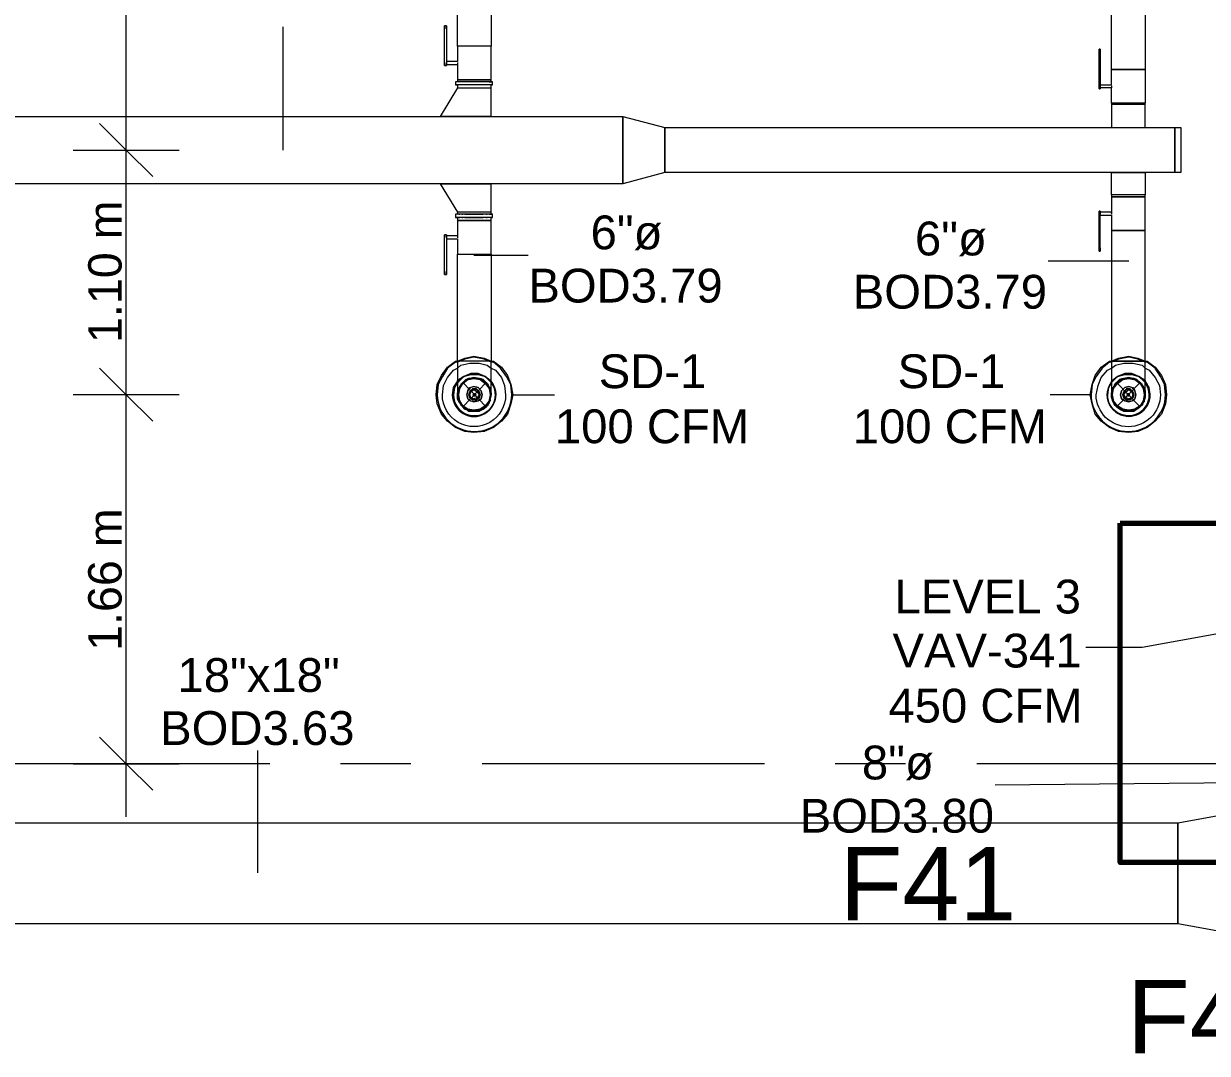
# Model space of a CAD drawing. Header units: metres. Extents: x -2 to 237, y -8 to 52.
# Drawn here: x 40.49 to 45.81, y 13.15 to 17.78 of the extents above; entities that cross this region are included whole.
import ezdxf

# ---------------------------------------------------------------- set-up
doc = ezdxf.new("R2010")
doc.units = ezdxf.units.M
doc.layers.add('HVAC - Ductos', color=5, linetype='Continuous', lineweight=0)
doc.layers.add('PDF4_Text', color=7, linetype='Continuous', lineweight=0)
doc.layers.add('PDF4_Geometry', color=7, linetype='Continuous', lineweight=0, true_color=0xaaaaaa)
doc.styles.add('PDF Arial-BoldMT-Identity-H', font='arial.ttf')
doc.styles.add('PDF Helvetica', font='')
doc.styles.get('PDF Helvetica').set_extended_font_data('Helvetica')

msp = doc.modelspace()

# ---------------------------------------------------------------- linework, layer by layer
at = {"layer": 'HVAC - Ductos', "lineweight": 0}
for points in [[(40.95, 14.2157), (40.95, 16.1125), (40.95, 17.2121), (40.95, 19.6953)], [(42.3885, 17.6061), (42.3885, 17.6015), (42.3885, 17.5969), (42.4389, 17.5969), (42.4389, 17.5283), (42.4481, 17.5283), (42.4619, 17.5283), (42.4756, 17.5283), (42.4939, 17.5283), (42.5123, 17.5283), (42.5352, 17.5283), (42.5535, 17.5283), (42.5672, 17.5283), (42.581, 17.5283), (42.5856, 17.5283), (42.5902, 17.5283), (42.5902, 17.6794), (42.5856, 17.6794), (42.581, 17.6794), (42.5672, 17.6794), (42.5535, 17.6794), (42.5352, 17.6794), (42.5123, 17.6794), (42.4939, 17.6794), (42.4756, 17.6794), (42.4619, 17.6794), (42.4481, 17.6794), (42.4389, 17.6794), (42.4389, 19.3059)], [(42.5902, 19.3059), (42.5902, 17.6794), (42.5856, 17.6794), (42.581, 17.6794), (42.5672, 17.6794), (42.5535, 17.6794), (42.5352, 17.6794), (42.5123, 17.6794), (42.4939, 17.6794), (42.4756, 17.6794), (42.4619, 17.6794), (42.4481, 17.6794), (42.4389, 17.6794), (42.4389, 17.6107), (42.3885, 17.6107)], [(45.3254, 17.5053), (45.3758, 17.5053), (45.3758, 17.5741), (45.3758, 19.3059)], [(45.5269, 19.3059), (45.5269, 17.5741), (45.5178, 17.5741), (45.5041, 17.5741), (45.4903, 17.5741), (45.472, 17.5741), (45.4537, 17.5741), (45.4308, 17.5741), (45.4124, 17.5741), (45.3986, 17.5741), (45.3849, 17.5741), (45.3804, 17.5741), (45.3758, 17.5741), (45.3804, 17.5741), (45.3849, 17.5741), (45.3986, 17.5741), (45.4124, 17.5741), (45.4308, 17.5741), (45.4537, 17.5741), (45.472, 17.5741), (45.4903, 17.5741), (45.5041, 17.5741), (45.5178, 17.5741), (45.5269, 17.5741), (45.5269, 17.4228), (45.5178, 17.4228), (45.5041, 17.4228), (45.4903, 17.4228), (45.472, 17.4228), (45.4537, 17.4228), (45.4308, 17.4228), (45.4124, 17.4228), (45.3986, 17.4228), (45.3849, 17.4228), (45.3804, 17.4228), (45.3758, 17.4228), (45.3804, 17.4228), (45.3758, 17.4228), (45.3758, 17.4182), (45.3758, 17.3129), (45.3804, 17.3129), (45.3849, 17.3129), (45.3986, 17.3129), (45.4124, 17.3129), (45.4308, 17.3129), (45.4537, 17.3129), (45.472, 17.3129), (45.4903, 17.3129), (45.5041, 17.3129), (45.5178, 17.3129), (45.5269, 17.3129), (45.5269, 17.4182), (45.5269, 17.4228), (45.5178, 17.4228), (45.5041, 17.4228), (45.4903, 17.4228), (45.472, 17.4228), (45.4537, 17.4228), (45.4308, 17.4228), (45.4124, 17.4228), (45.3986, 17.4228), (45.3849, 17.4228), (45.3804, 17.4228), (45.3758, 17.4228), (45.3758, 17.4916), (45.3254, 17.4916), (45.3254, 17.4962), (45.3254, 17.5007)], [(41.6555, 17.2121), (41.6555, 17.7665)], [(42.3885, 17.7711), (42.3794, 17.7711)], [(42.3794, 17.6061), (42.3794, 17.6015), (42.3794, 17.5969), (42.3794, 17.5924), (42.3794, 17.5969), (42.3794, 17.6015), (42.3794, 17.6061), (42.3794, 17.7573)], [(42.3885, 17.7573), (42.3885, 17.6061), (42.3885, 17.6015), (42.3885, 17.5969), (42.3885, 17.5924), (42.3885, 17.5969), (42.3885, 17.6015)], [(45.3254, 17.6657), (45.3208, 17.6657)], [(42.4389, 17.6061), (42.4389, 17.6015), (42.4389, 17.5969)], [(45.3208, 17.5007), (45.3208, 17.4962), (45.3208, 17.4916), (45.3208, 17.487), (45.3208, 17.4916), (45.3208, 17.4962), (45.3208, 17.5007), (45.3208, 17.6519)], [(45.3254, 17.6519), (45.3254, 17.5007), (45.3254, 17.4962), (45.3254, 17.4916), (45.3254, 17.487), (45.3254, 17.4916), (45.3254, 17.4962)], [(42.3794, 17.5924), (42.3885, 17.5924)], [(42.581, 17.5191), (42.5856, 17.5191), (42.5902, 17.5191), (42.5902, 17.5283), (42.5856, 17.5283), (42.581, 17.5283), (42.5672, 17.5283), (42.5535, 17.5283), (42.5352, 17.5283), (42.5123, 17.5283), (42.4939, 17.5283), (42.4756, 17.5283), (42.4619, 17.5283), (42.4481, 17.5283), (42.4389, 17.5283), (42.4389, 17.5191), (42.4344, 17.5191), (42.4298, 17.5191)], [(42.5902, 17.5191), (42.5948, 17.5191), (42.5856, 17.5191), (42.5718, 17.5191), (42.5535, 17.5191), (42.5352, 17.5191), (42.5123, 17.5191), (42.4939, 17.5191), (42.471, 17.5191), (42.4573, 17.5191), (42.4435, 17.5191), (42.4344, 17.5191), (42.4298, 17.5191), (42.4298, 17.5053)], [(42.5902, 17.5053), (42.5948, 17.5053), (42.5856, 17.5053), (42.5718, 17.5053), (42.5535, 17.5053), (42.5352, 17.5053), (42.5123, 17.5053), (42.4939, 17.5053), (42.471, 17.5053), (42.4573, 17.5053), (42.4435, 17.5053), (42.4344, 17.5053), (42.4298, 17.5053), (42.4344, 17.5053), (42.4389, 17.5053), (42.4389, 17.4916), (42.4481, 17.4916), (42.4619, 17.4916), (42.4756, 17.4916), (42.4939, 17.4916), (42.5123, 17.4916), (42.5352, 17.4916), (42.5535, 17.4916), (42.5672, 17.4916), (42.581, 17.4916), (42.5856, 17.4916), (42.5902, 17.4916), (42.5902, 17.5053), (42.5856, 17.5053), (42.581, 17.5053)], [(42.4481, 17.5191), (42.4435, 17.5191)], [(42.4481, 17.5053), (42.4435, 17.5053)], [(42.5718, 17.5191), (42.5672, 17.5191), (42.5535, 17.5191), (42.5352, 17.5191), (42.5123, 17.5191), (42.4939, 17.5191), (42.4756, 17.5191), (42.4619, 17.5191), (42.4573, 17.5191)], [(42.4619, 17.5053), (42.4573, 17.5053)], [(42.5535, 17.5053), (42.5352, 17.5053), (42.5123, 17.5053), (42.4939, 17.5053), (42.4756, 17.5053), (42.471, 17.5053)], [(42.5718, 17.5053), (42.5672, 17.5053)], [(42.5948, 17.5053), (42.5948, 17.5191)], [(45.3758, 17.5007), (45.3758, 17.4962), (45.3758, 17.4916)], [(42.4389, 17.4916), (42.3611, 17.3633), (42.3657, 17.3633), (42.3839, 17.3633), (42.4069, 17.3633), (42.4389, 17.3633), (42.5123, 17.3633), (42.5443, 17.3633), (42.5672, 17.3633), (42.5856, 17.3633), (42.5902, 17.3633), (42.5902, 17.4916)], [(42.4802, 17.4916), (42.4848, 17.4916), (42.4893, 17.4916)], [(42.5397, 17.4916), (42.5443, 17.4916)], [(45.3208, 17.487), (45.3254, 17.487)], [(42.5902, 17.3633), (42.5856, 17.3633), (42.5672, 17.3633), (42.5443, 17.3633), (42.5123, 17.3633), (42.4389, 17.3633), (42.4069, 17.3633), (42.3839, 17.3633), (42.3657, 17.3633), (42.3611, 17.3633)], [(43.1812, 17.3633), (43.369, 17.3129)], [(43.1812, 17.0609), (43.1812, 17.3633)], [(40.8308, 17.3312), (40.95, 17.2121), (41.069, 17.093)], [(43.369, 17.3129), (43.369, 17.1113)], [(40.7117, 17.2121), (40.95, 17.2121), (41.1882, 17.2121)], [(43.369, 17.1113), (43.1812, 17.0609)], [(42.5902, 16.9326), (42.5902, 17.0609), (42.5856, 17.0609), (42.5672, 17.0609), (42.5443, 17.0609), (42.5123, 17.0609), (42.4389, 17.0609), (42.4069, 17.0609), (42.3839, 17.0609), (42.3657, 17.0609), (42.3611, 17.0609), (42.4389, 16.9326)], [(42.3611, 17.0609), (42.3657, 17.0609), (42.3839, 17.0609), (42.4069, 17.0609), (42.4389, 17.0609), (42.5123, 17.0609), (42.5443, 17.0609), (42.5672, 17.0609), (42.5856, 17.0609), (42.5902, 17.0609)], [(45.3254, 16.9189), (45.3758, 16.9189), (45.3758, 16.8502), (45.3804, 16.8502), (45.3849, 16.8502), (45.3986, 16.8502), (45.4124, 16.8502), (45.4308, 16.8502), (45.4537, 16.8502), (45.472, 16.8502), (45.4903, 16.8502), (45.5041, 16.8502), (45.5178, 16.8502), (45.5269, 16.8502), (45.5269, 17.0013), (45.5178, 17.0013), (45.5041, 17.0013), (45.4903, 17.0013), (45.472, 17.0013), (45.4537, 17.0013), (45.4308, 17.0013), (45.4124, 17.0013), (45.3986, 17.0013), (45.3849, 17.0013), (45.3804, 17.0013), (45.3758, 17.0013), (45.3758, 16.9326), (45.3254, 16.9326), (45.3254, 16.9281), (45.3254, 16.9235)], [(42.581, 16.9235), (42.5856, 16.9235), (42.5902, 16.9235), (42.5902, 16.9326), (42.5856, 16.9326), (42.581, 16.9326), (42.5672, 16.9326), (42.5535, 16.9326), (42.5352, 16.9326), (42.5123, 16.9326), (42.4939, 16.9326), (42.4756, 16.9326), (42.4619, 16.9326), (42.4481, 16.9326), (42.4389, 16.9326), (42.4389, 16.9235), (42.4344, 16.9235), (42.4298, 16.9235)], [(42.5902, 16.9235), (42.5948, 16.9235), (42.5856, 16.9235), (42.5718, 16.9235), (42.5535, 16.9235), (42.5352, 16.9235), (42.5123, 16.9235), (42.4939, 16.9235), (42.471, 16.9235), (42.4573, 16.9235), (42.4435, 16.9235), (42.4344, 16.9235), (42.4298, 16.9235), (42.4298, 16.9097), (42.4344, 16.9097), (42.4389, 16.9097), (42.4389, 16.896), (42.4481, 16.896), (42.4619, 16.896), (42.4756, 16.896), (42.4939, 16.896), (42.5123, 16.896), (42.5352, 16.896), (42.5535, 16.896), (42.5672, 16.896), (42.581, 16.896), (42.5856, 16.896), (42.5902, 16.896), (42.5902, 16.9097), (42.5856, 16.9097), (42.581, 16.9097)], [(42.5902, 16.9097), (42.5948, 16.9097), (42.5856, 16.9097), (42.5718, 16.9097), (42.5535, 16.9097), (42.5352, 16.9097), (42.5123, 16.9097), (42.4939, 16.9097), (42.471, 16.9097), (42.4573, 16.9097), (42.4435, 16.9097), (42.4344, 16.9097), (42.4298, 16.9097)], [(42.4435, 16.9235), (42.4481, 16.9235)], [(42.4435, 16.9097), (42.4481, 16.9097)], [(42.4573, 16.9235), (42.4619, 16.9235)], [(42.4573, 16.9097), (42.4619, 16.9097)], [(42.471, 16.9235), (42.4756, 16.9235), (42.4939, 16.9235), (42.5123, 16.9235), (42.5352, 16.9235), (42.5535, 16.9235)], [(42.471, 16.9097), (42.4756, 16.9097), (42.4939, 16.9097), (42.5123, 16.9097), (42.5352, 16.9097), (42.5535, 16.9097)], [(42.4893, 16.9326), (42.4848, 16.9326), (42.4802, 16.9326)], [(42.5443, 16.9326), (42.5397, 16.9326)], [(42.5672, 16.9235), (42.5718, 16.9235)], [(42.5672, 16.9097), (42.5718, 16.9097)], [(42.5948, 16.9097), (42.5948, 16.9235)], [(45.3254, 16.9372), (45.3208, 16.9372)], [(45.3208, 16.7722), (45.3208, 16.7677), (45.3208, 16.7631), (45.3208, 16.7585), (45.3208, 16.7631), (45.3208, 16.7677), (45.3208, 16.7722), (45.3208, 16.9235), (45.3208, 16.9281), (45.3208, 16.9326), (45.3208, 16.9372), (45.3208, 16.9326), (45.3208, 16.9281), (45.3208, 16.9235)], [(45.3254, 16.7722), (45.3254, 16.7677), (45.3254, 16.7631), (45.3254, 16.7585), (45.3254, 16.7631), (45.3254, 16.7677), (45.3254, 16.7722), (45.3254, 16.9235), (45.3254, 16.9281), (45.3254, 16.9326), (45.3254, 16.9372), (45.3254, 16.9326), (45.3254, 16.9281), (45.3254, 16.9326)], [(45.3758, 16.9281), (45.3758, 16.9326), (45.3758, 16.9281), (45.3758, 16.9235)], [(42.3885, 16.8135), (42.4389, 16.8135), (42.4389, 16.7448), (42.4481, 16.7448), (42.4619, 16.7448), (42.4756, 16.7448), (42.4939, 16.7448), (42.5123, 16.7448), (42.5352, 16.7448), (42.5535, 16.7448), (42.5672, 16.7448), (42.581, 16.7448), (42.5856, 16.7448), (42.5902, 16.7448), (42.5902, 16.2637), (42.5856, 16.2637), (42.581, 16.2637), (42.5672, 16.2637), (42.5535, 16.2637), (42.5352, 16.2637), (42.5123, 16.2637), (42.4939, 16.2637), (42.4756, 16.2637), (42.4619, 16.2637), (42.4481, 16.2637), (42.4389, 16.2637), (42.4389, 16.7448), (42.4481, 16.7448), (42.4619, 16.7448), (42.4756, 16.7448), (42.4939, 16.7448), (42.5123, 16.7448), (42.5352, 16.7448), (42.5535, 16.7448), (42.5672, 16.7448), (42.581, 16.7448), (42.5856, 16.7448), (42.5902, 16.7448), (42.5902, 16.896), (42.5856, 16.896), (42.581, 16.896), (42.5672, 16.896), (42.5535, 16.896), (42.5352, 16.896), (42.5123, 16.896), (42.4939, 16.896), (42.4756, 16.896), (42.4619, 16.896), (42.4481, 16.896), (42.4389, 16.896), (42.4389, 16.8272), (42.3885, 16.8272), (42.3885, 16.8227), (42.3885, 16.8181)], [(42.3885, 16.8318), (42.3794, 16.8318)], [(42.3794, 16.6669), (42.3794, 16.6623), (42.3794, 16.6577), (42.3794, 16.6532), (42.3794, 16.6577), (42.3794, 16.6623), (42.3794, 16.6669), (42.3794, 16.8181), (42.3794, 16.8227), (42.3794, 16.8272), (42.3794, 16.8318), (42.3794, 16.8272), (42.3794, 16.8227), (42.3794, 16.8181)], [(42.3885, 16.8227), (42.3885, 16.8272), (42.3885, 16.8318), (42.3885, 16.8272), (42.3885, 16.8227), (42.3885, 16.8181), (42.3885, 16.6669), (42.3885, 16.6623), (42.3885, 16.6577), (42.3885, 16.6532), (42.3885, 16.6577), (42.3885, 16.6623), (42.3885, 16.6669)], [(42.4389, 16.8272), (42.4389, 16.8227), (42.4389, 16.8181)], [(45.3208, 16.7585), (45.3254, 16.7585)], [(42.5123, 16.7402), (42.7551, 16.7402)], [(45.4537, 16.7127), (45.0917, 16.7127)], [(42.3794, 16.6532), (42.3885, 16.6532)], [(42.4389, 16.2637), (42.471, 16.2774), (42.5123, 16.2866), (42.5581, 16.2774), (42.5902, 16.2637)], [(42.5902, 16.2592), (42.5581, 16.2729), (42.5123, 16.282), (42.471, 16.2729), (42.4389, 16.2592)], [(45.3758, 16.2637), (45.4078, 16.2774), (45.4537, 16.2866), (45.4949, 16.2774), (45.5269, 16.2637)], [(45.5269, 16.2592), (45.4949, 16.2729), (45.4537, 16.282), (45.4078, 16.2729), (45.3758, 16.2592)], [(40.8308, 16.2316), (40.95, 16.1125), (41.069, 15.9934)], [(42.5902, 16.1125), (42.5902, 16.1217), (42.5902, 16.14), (42.5902, 16.1675), (42.5902, 16.2042), (42.5902, 16.2454), (42.5902, 16.2637), (42.5993, 16.2637), (42.636, 16.2362), (42.6634, 16.1996), (42.6772, 16.1583), (42.6864, 16.1125), (42.6772, 16.0713), (42.6634, 16.0255), (42.636, 15.9934), (42.5993, 15.9659), (42.5581, 15.9476), (42.5123, 15.943), (42.471, 15.9476), (42.4298, 15.9659), (42.3931, 15.9934), (42.3657, 16.0255), (42.3473, 16.0713), (42.3427, 16.1125), (42.3473, 16.1583), (42.3657, 16.1996), (42.3931, 16.2362), (42.4298, 16.2637), (42.4389, 16.2637), (42.4389, 16.2225), (42.4389, 16.1812), (42.4389, 16.1492), (42.4389, 16.1263), (42.4389, 16.1125), (42.4389, 16.1217), (42.4389, 16.1125), (42.4389, 16.0942), (42.4481, 16.0759), (42.4619, 16.0575), (42.471, 16.0483), (42.4756, 16.0483), (42.4939, 16.0392), (42.5123, 16.0392), (42.5352, 16.0392), (42.5535, 16.0483), (42.5672, 16.0575), (42.581, 16.0759), (42.5856, 16.0942), (42.5902, 16.1125), (42.5902, 16.1217), (42.5902, 16.1125), (42.5856, 16.0942), (42.581, 16.0759), (42.5672, 16.0575), (42.5535, 16.0483), (42.5352, 16.0392), (42.5123, 16.0392), (42.4939, 16.0392), (42.4756, 16.0483), (42.471, 16.0483), (42.4619, 16.0575), (42.4481, 16.0759), (42.4389, 16.0942), (42.4389, 16.1125)], [(42.5902, 16.2637), (42.5856, 16.2637), (42.581, 16.2637), (42.5672, 16.2637), (42.5535, 16.2637), (42.5352, 16.2637), (42.5123, 16.2637), (42.4939, 16.2637), (42.4756, 16.2637), (42.4619, 16.2637), (42.4481, 16.2637), (42.4389, 16.2637)], [(42.4389, 16.2316), (42.4527, 16.2454), (42.4939, 16.2546), (42.5352, 16.2546), (42.5718, 16.2454), (42.5902, 16.2316)], [(45.5269, 16.2637), (45.5178, 16.2637), (45.5041, 16.2637), (45.4903, 16.2637), (45.472, 16.2637), (45.4537, 16.2637), (45.4308, 16.2637), (45.4124, 16.2637), (45.3986, 16.2637), (45.3849, 16.2637), (45.3804, 16.2637), (45.3758, 16.2637)], [(45.3758, 16.2316), (45.3941, 16.2454), (45.4308, 16.2546), (45.472, 16.2546), (45.5132, 16.2454), (45.5269, 16.2316)], [(42.5397, 16.1858), (42.5443, 16.1858), (42.5443, 16.1812), (42.5672, 16.1675), (42.5535, 16.1812), (42.5352, 16.1858), (42.5123, 16.1904), (42.4939, 16.1858), (42.4756, 16.1812), (42.4619, 16.1675), (42.4481, 16.1492), (42.4389, 16.1308), (42.4389, 16.1217)], [(42.5902, 16.1217), (42.5856, 16.1308), (42.5856, 16.1125), (42.5856, 16.0942), (42.5764, 16.0759), (42.5672, 16.0621), (42.5489, 16.0483), (42.5306, 16.0438), (42.5123, 16.0392), (42.4939, 16.0438), (42.4756, 16.0483), (42.4619, 16.0621), (42.4481, 16.0759), (42.4435, 16.0942), (42.4389, 16.1125), (42.4435, 16.1308), (42.4481, 16.1492), (42.4619, 16.1675), (42.4756, 16.1766), (42.4939, 16.1858), (42.5123, 16.1858), (42.5306, 16.1858), (42.5489, 16.1766), (42.5672, 16.1675), (42.5764, 16.1492), (42.5856, 16.1308), (42.581, 16.1492), (42.5672, 16.1675), (42.581, 16.1446), (42.5856, 16.1446), (42.5856, 16.14)], [(42.4481, 16.1446), (42.4619, 16.1675), (42.4848, 16.1812)], [(42.4802, 16.1812), (42.4848, 16.1858), (42.4893, 16.1858)], [(42.4893, 16.1812), (42.5123, 16.1858), (42.5397, 16.1812)], [(45.3804, 16.14), (45.3804, 16.1446), (45.3849, 16.1446), (45.3986, 16.1675), (45.3849, 16.1492), (45.3804, 16.1308), (45.3758, 16.1217)], [(45.5041, 16.1675), (45.5178, 16.1492), (45.5224, 16.1308), (45.5269, 16.1125), (45.5224, 16.0942), (45.5178, 16.0759), (45.5041, 16.0621), (45.4903, 16.0483), (45.472, 16.0438), (45.4537, 16.0392), (45.4353, 16.0438), (45.417, 16.0483), (45.3986, 16.0621), (45.3895, 16.0759), (45.3804, 16.0942), (45.3804, 16.1125), (45.3804, 16.1308), (45.3895, 16.1492), (45.3986, 16.1675), (45.417, 16.1766), (45.4353, 16.1858), (45.4537, 16.1858), (45.472, 16.1858), (45.4903, 16.1766), (45.5041, 16.1675), (45.5178, 16.1492), (45.5269, 16.1308), (45.5269, 16.1217)], [(45.4811, 16.1812), (45.5041, 16.1675), (45.4903, 16.1812), (45.472, 16.1858), (45.4537, 16.1904), (45.4308, 16.1858), (45.4124, 16.1812), (45.3986, 16.1675), (45.4216, 16.1812), (45.4216, 16.1858), (45.4262, 16.1858)], [(45.4262, 16.1812), (45.4537, 16.1858), (45.4766, 16.1812)], [(45.4766, 16.1858), (45.4811, 16.1858), (45.4857, 16.1812)], [(41.1882, 16.1125), (40.95, 16.1125), (40.7117, 16.1125)], [(42.4435, 16.0896), (42.4389, 16.1125), (42.4435, 16.14), (42.4435, 16.1446)], [(42.581, 16.14), (42.5856, 16.1125), (42.581, 16.0896)], [(42.6864, 16.1125), (42.8742, 16.1125)], [(45.2796, 16.1125), (45.1009, 16.1125)], [(45.3849, 16.0896), (45.3804, 16.1125), (45.3849, 16.14)], [(45.5041, 16.1629), (45.5178, 16.1446)], [(45.5224, 16.1446), (45.5224, 16.14), (45.5269, 16.1125), (45.5224, 16.0896)], [(42.4435, 16.0805), (42.4435, 16.085), (42.4435, 16.0896)], [(42.4848, 16.0483), (42.4619, 16.0621), (42.4481, 16.0805)], [(42.581, 16.0805), (42.5672, 16.0621), (42.5443, 16.0483)], [(42.5856, 16.0896), (42.5856, 16.085), (42.581, 16.0805)], [(45.3849, 16.0805), (45.3804, 16.085), (45.3804, 16.0896)], [(45.4216, 16.0483), (45.3986, 16.0621), (45.3849, 16.0805)], [(45.5178, 16.0805), (45.5041, 16.0621), (45.4811, 16.0483)], [(45.5224, 16.0896), (45.5224, 16.085), (45.5224, 16.0805)], [(42.4893, 16.0438), (42.4848, 16.0438), (42.4802, 16.0438)], [(42.5397, 16.0438), (42.5123, 16.0392), (42.4893, 16.0438)], [(42.5443, 16.0438), (42.5397, 16.0438)], [(45.4262, 16.0438), (45.4216, 16.0438)], [(45.4766, 16.0438), (45.4537, 16.0392), (45.4262, 16.0438)], [(45.4857, 16.0438), (45.4811, 16.0438), (45.4766, 16.0438)], [(46.1913, 15.1), (45.5132, 14.9763), (45.2612, 14.9763)], [(40.8308, 14.5731), (40.95, 14.454), (41.069, 14.3349)], [(41.541, 13.9637), (41.541, 14.5135)], [(40.7117, 14.454), (40.95, 14.454), (41.1882, 14.454)], [(46.26, 14.3715), (44.8534, 14.3577)]]:
    msp.add_lwpolyline(points, dxfattribs=at)
for points in [[(42.3794, 17.7573), (42.3794, 17.7619), (42.3794, 17.7665), (42.3794, 17.7711), (42.3794, 17.7665), (42.3794, 17.7619)], [(42.3885, 17.7573), (42.3885, 17.7619), (42.3885, 17.7665), (42.3885, 17.7711), (42.3885, 17.7665), (42.3885, 17.7619)], [(45.3208, 17.6519), (45.3208, 17.6565), (45.3208, 17.6611), (45.3208, 17.6657), (45.3208, 17.6611), (45.3208, 17.6565)], [(45.3254, 17.6519), (45.3254, 17.6565), (45.3254, 17.6611), (45.3254, 17.6657), (45.3254, 17.6611), (45.3254, 17.6565)], [(45.5269, 17.4182), (45.5178, 17.4182), (45.5041, 17.4182), (45.4903, 17.4182), (45.472, 17.4182), (45.4537, 17.4182), (45.4308, 17.4182), (45.4124, 17.4182), (45.3986, 17.4182), (45.3849, 17.4182), (45.3804, 17.4182), (45.3758, 17.4182), (45.3804, 17.4182), (45.3758, 17.4182), (45.3804, 17.4182), (45.3849, 17.4182), (45.3986, 17.4182), (45.4124, 17.4182), (45.4308, 17.4182), (45.4537, 17.4182), (45.472, 17.4182), (45.4903, 17.4182), (45.5041, 17.4182), (45.5178, 17.4182)], [(43.1812, 17.0609), (39.1631, 17.0609), (39.1631, 17.3633), (43.1812, 17.3633)], [(43.369, 17.3129), (45.6598, 17.3129), (45.6598, 17.1113), (43.369, 17.1113)], [(45.6873, 17.3129), (45.6873, 17.1113), (45.6598, 17.1113), (45.6598, 17.3129)], [(45.3758, 17.0105), (45.3758, 17.1113), (45.3804, 17.1113), (45.3849, 17.1113), (45.3986, 17.1113), (45.4124, 17.1113), (45.4308, 17.1113), (45.4537, 17.1113), (45.472, 17.1113), (45.4903, 17.1113), (45.5041, 17.1113), (45.5178, 17.1113), (45.5269, 17.1113), (45.5269, 17.0105), (45.5178, 17.0105), (45.5041, 17.0105), (45.4903, 17.0105), (45.472, 17.0105), (45.4537, 17.0105), (45.4308, 17.0105), (45.4124, 17.0105), (45.3986, 17.0105), (45.3849, 17.0105), (45.3804, 17.0105)], [(45.5269, 17.0105), (45.5178, 17.0105), (45.5041, 17.0105), (45.4903, 17.0105), (45.472, 17.0105), (45.4537, 17.0105), (45.4308, 17.0105), (45.4124, 17.0105), (45.3986, 17.0105), (45.3849, 17.0105), (45.3804, 17.0105), (45.3758, 17.0105), (45.3758, 17.0013), (45.3804, 17.0013), (45.3849, 17.0013), (45.3986, 17.0013), (45.4124, 17.0013), (45.4308, 17.0013), (45.4537, 17.0013), (45.472, 17.0013), (45.4903, 17.0013), (45.5041, 17.0013), (45.5178, 17.0013), (45.5269, 17.0013)], [(45.3758, 16.9326), (45.3758, 16.9281)], [(42.4389, 16.1721), (42.4206, 16.1446), (42.4161, 16.1125), (42.4206, 16.1446)], [(42.4389, 16.1766), (42.4664, 16.195), (42.4985, 16.2087), (42.5306, 16.2087), (42.5626, 16.195), (42.5856, 16.1766), (42.5902, 16.1721), (42.5856, 16.1766), (42.5626, 16.195), (42.5306, 16.2087), (42.4985, 16.2087), (42.4664, 16.195), (42.4389, 16.1766), (42.4389, 16.1721)], [(42.5856, 16.1721), (42.5626, 16.195), (42.5306, 16.2042), (42.4985, 16.2042), (42.4664, 16.195), (42.4435, 16.1721), (42.4389, 16.1675), (42.4435, 16.1721), (42.4664, 16.195), (42.4985, 16.2042), (42.5306, 16.2042), (42.5626, 16.195), (42.5856, 16.1721), (42.5902, 16.1675)], [(42.581, 16.085), (42.5626, 16.0621), (42.5397, 16.0483), (42.5123, 16.0438), (42.4848, 16.0483), (42.4619, 16.0621), (42.4481, 16.085), (42.4435, 16.1125), (42.4481, 16.14), (42.4619, 16.1629), (42.4848, 16.1812), (42.5123, 16.1858), (42.5397, 16.1812), (42.5626, 16.1629), (42.581, 16.14), (42.5856, 16.1125)], [(45.3758, 16.1721), (45.362, 16.1446), (45.3574, 16.1125), (45.362, 16.1446)], [(45.3804, 16.1766), (45.4032, 16.195), (45.4353, 16.2087), (45.4674, 16.2087), (45.4995, 16.195), (45.5269, 16.1766), (45.5269, 16.1721), (45.5269, 16.1766), (45.4995, 16.195), (45.4674, 16.2087), (45.4353, 16.2087), (45.4032, 16.195), (45.3804, 16.1766), (45.3758, 16.1721)], [(45.5224, 16.1721), (45.4995, 16.195), (45.4674, 16.2042), (45.4353, 16.2042), (45.4032, 16.195), (45.3804, 16.1721), (45.3758, 16.1675), (45.3804, 16.1721), (45.4032, 16.195), (45.4353, 16.2042), (45.4674, 16.2042), (45.4995, 16.195), (45.5224, 16.1721), (45.5269, 16.1675)], [(45.5178, 16.085), (45.5041, 16.0621), (45.4811, 16.0483), (45.4537, 16.0438), (45.4262, 16.0483), (45.4032, 16.0621), (45.3849, 16.085), (45.3804, 16.1125), (45.3849, 16.14), (45.4032, 16.1629), (45.4262, 16.1812), (45.4537, 16.1858), (45.4811, 16.1812), (45.5041, 16.1629), (45.5178, 16.14), (45.5224, 16.1125)], [(42.4848, 16.1308), (42.4802, 16.1125), (42.4848, 16.1308), (42.4939, 16.1446), (42.5123, 16.1492), (42.5306, 16.1446), (42.5443, 16.1308), (42.5489, 16.1125), (42.5443, 16.1308), (42.5306, 16.1446), (42.5123, 16.1492), (42.4985, 16.1446)], [(42.5443, 16.0942), (42.5489, 16.1125), (42.5443, 16.0942), (42.5306, 16.085), (42.5123, 16.0805), (42.4939, 16.085), (42.4848, 16.0942), (42.4802, 16.1125), (42.4848, 16.0942), (42.4985, 16.085), (42.5123, 16.0805), (42.5306, 16.085)], [(42.4939, 16.1263), (42.4893, 16.1125), (42.4939, 16.1263), (42.5077, 16.14), (42.5214, 16.14), (42.5352, 16.1263), (42.5397, 16.1125), (42.5352, 16.1263), (42.5214, 16.1354), (42.5077, 16.1354)], [(42.5352, 16.0988), (42.5397, 16.1125), (42.5352, 16.0988), (42.5214, 16.0896), (42.5077, 16.0896), (42.4939, 16.0988), (42.4893, 16.1125), (42.4939, 16.0988), (42.5077, 16.0896), (42.5214, 16.0896)], [(42.526, 16.0988), (42.5123, 16.0942), (42.4985, 16.0988), (42.4939, 16.1125), (42.4985, 16.1263), (42.5123, 16.1354), (42.526, 16.1263), (42.5352, 16.1125)], [(42.5168, 16.1171), (42.5123, 16.1171), (42.5077, 16.1125), (42.5123, 16.1171), (42.5168, 16.1171), (42.5214, 16.1125), (42.5168, 16.1079), (42.5123, 16.1079), (42.5077, 16.1125), (42.5123, 16.1079), (42.5168, 16.1079), (42.5168, 16.1125)], [(45.4216, 16.1308), (45.417, 16.1125), (45.4216, 16.1308), (45.4353, 16.1446), (45.4537, 16.1492), (45.472, 16.1446), (45.4811, 16.1308), (45.4857, 16.1125), (45.4811, 16.1308), (45.4674, 16.1446), (45.4537, 16.1492), (45.4353, 16.1446)], [(45.4811, 16.0942), (45.4857, 16.1125), (45.4811, 16.0942), (45.472, 16.085), (45.4537, 16.0805), (45.4353, 16.085), (45.4216, 16.0942), (45.417, 16.1125), (45.4216, 16.0942), (45.4353, 16.085), (45.4537, 16.0805), (45.4674, 16.085)], [(45.4308, 16.1263), (45.4262, 16.1125), (45.4308, 16.1263), (45.4445, 16.14), (45.4583, 16.14), (45.472, 16.1263), (45.4766, 16.1125), (45.472, 16.1263), (45.4583, 16.1354), (45.4445, 16.1354)], [(45.472, 16.0988), (45.4766, 16.1125), (45.472, 16.0988), (45.4583, 16.0896), (45.4445, 16.0896), (45.4308, 16.0988), (45.4262, 16.1125), (45.4308, 16.0988), (45.4445, 16.0896), (45.4583, 16.0896)], [(45.4674, 16.0988), (45.4537, 16.0942), (45.4399, 16.0988), (45.4308, 16.1125), (45.4399, 16.1263), (45.4537, 16.1354), (45.4674, 16.1263), (45.472, 16.1125)], [(45.4537, 16.1079), (45.4583, 16.1125), (45.4537, 16.1079), (45.4491, 16.1079), (45.4445, 16.1125), (45.4491, 16.1171), (45.4537, 16.1171), (45.4583, 16.1125), (45.4537, 16.1171), (45.4491, 16.1171), (45.4491, 16.1125), (45.4491, 16.1079)], [(46.1043, 13.6568), (45.6735, 13.7346), (45.6735, 14.1882), (46.1043, 14.2661)], [(38.5171, 14.1882), (45.6735, 14.1882), (45.6735, 13.7346), (38.5171, 13.7346)]]:
    msp.add_lwpolyline(points, close=True, dxfattribs=at)
for points in [[(45.5269, 16.1125), (45.5269, 16.1217), (45.5269, 16.14), (45.5269, 16.1675), (45.5269, 16.2042), (45.5269, 16.2454), (45.5269, 16.2637), (45.5361, 16.2637), (45.5728, 16.2362), (45.6003, 16.1996), (45.6186, 16.1583), (45.6232, 16.1125), (45.6186, 16.0713), (45.6003, 16.0255), (45.5728, 15.9934), (45.5361, 15.9659), (45.4949, 15.9476), (45.4537, 15.943), (45.4078, 15.9476), (45.3666, 15.9659), (45.33, 15.9934), (45.3024, 16.0255), (45.2887, 16.0713), (45.2796, 16.1125), (45.2887, 16.1583), (45.3024, 16.1996), (45.33, 16.2362), (45.3666, 16.2637), (45.3758, 16.2637), (45.3804, 16.2637), (45.3849, 16.2637), (45.3986, 16.2637), (45.4124, 16.2637), (45.4308, 16.2637), (45.4537, 16.2637), (45.472, 16.2637), (45.4903, 16.2637), (45.5041, 16.2637), (45.5178, 16.2637), (45.5269, 16.2637), (45.5269, 16.8502), (45.5178, 16.8502), (45.5041, 16.8502), (45.4903, 16.8502), (45.472, 16.8502), (45.4537, 16.8502), (45.4308, 16.8502), (45.4124, 16.8502), (45.3986, 16.8502), (45.3849, 16.8502), (45.3804, 16.8502), (45.3758, 16.8502), (45.3758, 16.2637), (45.3758, 16.2225), (45.3758, 16.1812), (45.3758, 16.1492), (45.3758, 16.1263), (45.3758, 16.1125), (45.3758, 16.1217), (45.3758, 16.1125, 1.02939), (45.5269, 16.1217, -1.065619), (45.3758, 16.1125)], [(42.4389, 16.2592), (42.4298, 16.2592), (42.3931, 16.2316), (42.3702, 16.195), (42.3519, 16.1583), (42.3473, 16.1125, 0.986385), (42.6818, 16.1125), (42.6772, 16.1583), (42.6588, 16.195), (42.6314, 16.2316), (42.5993, 16.2592), (42.5902, 16.2592)], [(42.5902, 16.2316), (42.6084, 16.2225), (42.636, 16.1904), (42.6497, 16.1538), (42.6543, 16.1125, -1.008129), (42.3702, 16.1125), (42.3748, 16.1538), (42.3931, 16.1904), (42.4206, 16.2225), (42.4389, 16.2316)], [(45.3758, 16.2592), (45.3666, 16.2592), (45.3346, 16.2316), (45.307, 16.195), (45.2887, 16.1583), (45.2842, 16.1125, 0.986385), (45.6186, 16.1125), (45.614, 16.1583), (45.5957, 16.195), (45.5728, 16.2316), (45.5361, 16.2592), (45.5269, 16.2592)], [(45.5269, 16.2316), (45.5453, 16.2225), (45.5728, 16.1904), (45.5911, 16.1538), (45.5957, 16.1125, -0.994145), (45.307, 16.1125), (45.3162, 16.1538), (45.33, 16.1904), (45.3574, 16.2225), (45.3758, 16.2316)]]:
    msp.add_lwpolyline(points, format="xyb", dxfattribs=at)
for points in [[(42.4389, 16.1675), (42.4252, 16.1446), (42.4206, 16.1125, 1.397055), (42.5902, 16.1675), (42.6039, 16.1446), (42.6084, 16.1125), (42.6039, 16.1446), (42.5902, 16.1721, -1.38609), (42.4161, 16.1125, 1.018374), (42.6084, 16.1125, -1.397055)], [(45.3574, 16.1125, 1.397458), (45.5269, 16.1675), (45.5407, 16.1446), (45.5453, 16.1125, -1.397458), (45.3758, 16.1675), (45.362, 16.1446), (45.3574, 16.1125, 1.009881), (45.5499, 16.1125), (45.5453, 16.1446), (45.5269, 16.1721, -1.406675)]]:
    msp.add_lwpolyline(points, format="xyb", close=True, dxfattribs=at)
at = {"layer": 'PDF4_Geometry', "color": 8, "lineweight": 0, "true_color": 0x808080}
for points in [[(42.5764, 16.1583), (42.5352, 16.1858), (42.4893, 16.1858), (42.4527, 16.1583), (42.4389, 16.1125), (42.4527, 16.0667), (42.4893, 16.0392), (42.5352, 16.0392), (42.5764, 16.0667), (42.5902, 16.1125)], [(45.5132, 16.1583), (45.4766, 16.1858), (45.4308, 16.1858), (45.3895, 16.1583), (45.3758, 16.1125), (45.3895, 16.0667), (45.4308, 16.0392), (45.4766, 16.0392), (45.5132, 16.0667), (45.5269, 16.1125)]]:
    msp.add_lwpolyline(points, close=True, dxfattribs=at)
for points in [[(42.4619, 16.1675), (42.5672, 16.0575)], [(42.5672, 16.1675), (42.4619, 16.0575)], [(45.3986, 16.1675), (45.5041, 16.0575)], [(45.5041, 16.1675), (45.3986, 16.0575)]]:
    msp.add_lwpolyline(points, dxfattribs=at)
at = {"layer": 'PDF4_Geometry', "color": 232, "lineweight": 70, "true_color": 0xe91e64}
msp.add_lwpolyline([(45.4148, 15.5355), (46.6748, 15.5355), (46.6748, 14.0104), (45.4148, 14.0104)], close=True, dxfattribs=at)
at = {"layer": 'PDF4_Geometry', "lineweight": 0}
for points in [[(41.5959, 14.454), (40.3268, 14.454)], [(42.2282, 14.454), (41.9121, 14.454)], [(43.818, 14.454), (42.5489, 14.454)], [(44.4503, 14.454), (44.1342, 14.454)], [(46.0401, 14.454), (44.771, 14.454)]]:
    msp.add_lwpolyline(points, dxfattribs=at)

# ---------------------------------------------------------------- texts
at = {"layer": 'PDF4_Text', "lineweight": 0, "char_height": 0.15002, "attachment_point": 4, "rotation": 90, "style": 'PDF Helvetica'}
for s, insert in [('1.10 m', (40.8554, 16.3449)), ('1.66 m', (40.8554, 14.9612))]:
    msp.add_mtext(s, dxfattribs=dict(at, insert=insert))
at = {"layer": 'PDF4_Text', "lineweight": 0, "char_height": 0.1519, "attachment_point": 4, "style": 'PDF Helvetica'}
for s, insert in [('6"ø', (43.0361, 16.8401)), ('6"ø', (44.4931, 16.8126)), ('BOD3.79', (42.7566, 16.6019)), ('BOD3.79', (44.2136, 16.5744)), ('SD-1', (43.0727, 16.217)), ('SD-1', (44.4152, 16.217)), ('100 CFM', (42.8757, 15.9696)), ('100 CFM', (44.2136, 15.9696)), ('LEVEL 3', (44.4014, 15.2044)), ('VAV-341', (44.3923, 14.9616)), ('18"x18"', (41.1805, 14.8517)), ('450 CFM', (44.374, 14.7142)), ('BOD3.63', (41.1026, 14.6134)), ('8"ø', (44.2548, 14.4576)), ('BOD3.80', (43.9753, 14.2194))]:
    msp.add_mtext(s, dxfattribs=dict(at, insert=insert))
at = {"layer": 'PDF4_Text', "color": 232, "lineweight": 70, "true_color": 0xe91e64, "char_height": 0.32989, "attachment_point": 4, "style": 'PDF Arial-BoldMT-Identity-H'}
for s, insert in [('F41', (44.1548, 13.9148)), ('F42', (45.4454, 13.3176))]:
    msp.add_mtext(s, dxfattribs=dict(at, insert=insert))

doc.saveas('drawing.dxf')
